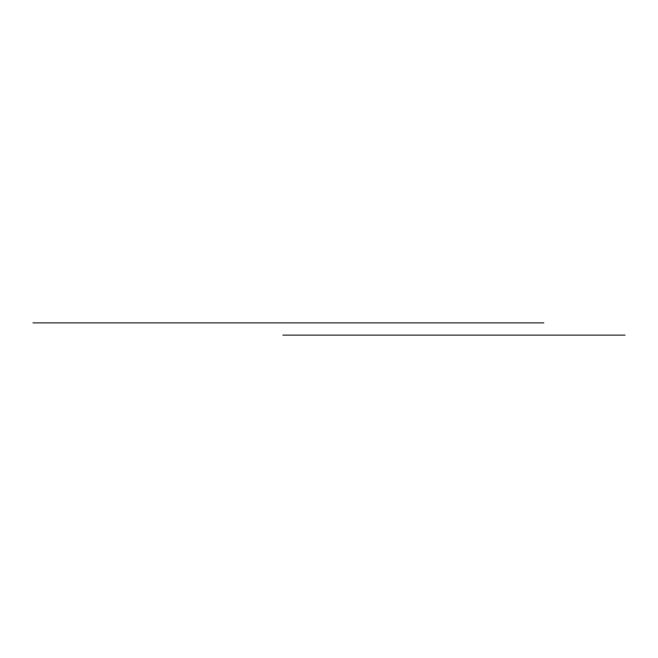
<?xml version="1.0" encoding="UTF-8"?>
<svg xmlns="http://www.w3.org/2000/svg" width="658" height="658" viewBox="0 0 658 658"><rect width="100%" height="100%" fill="white"/><g stroke="black" fill="none" stroke-linecap="round" stroke-linejoin="round"><path stroke-width="0.99" d="M32.9 322.889L543.878 322.889M282.817 335.111L625.1 335.111"/></g></svg>
